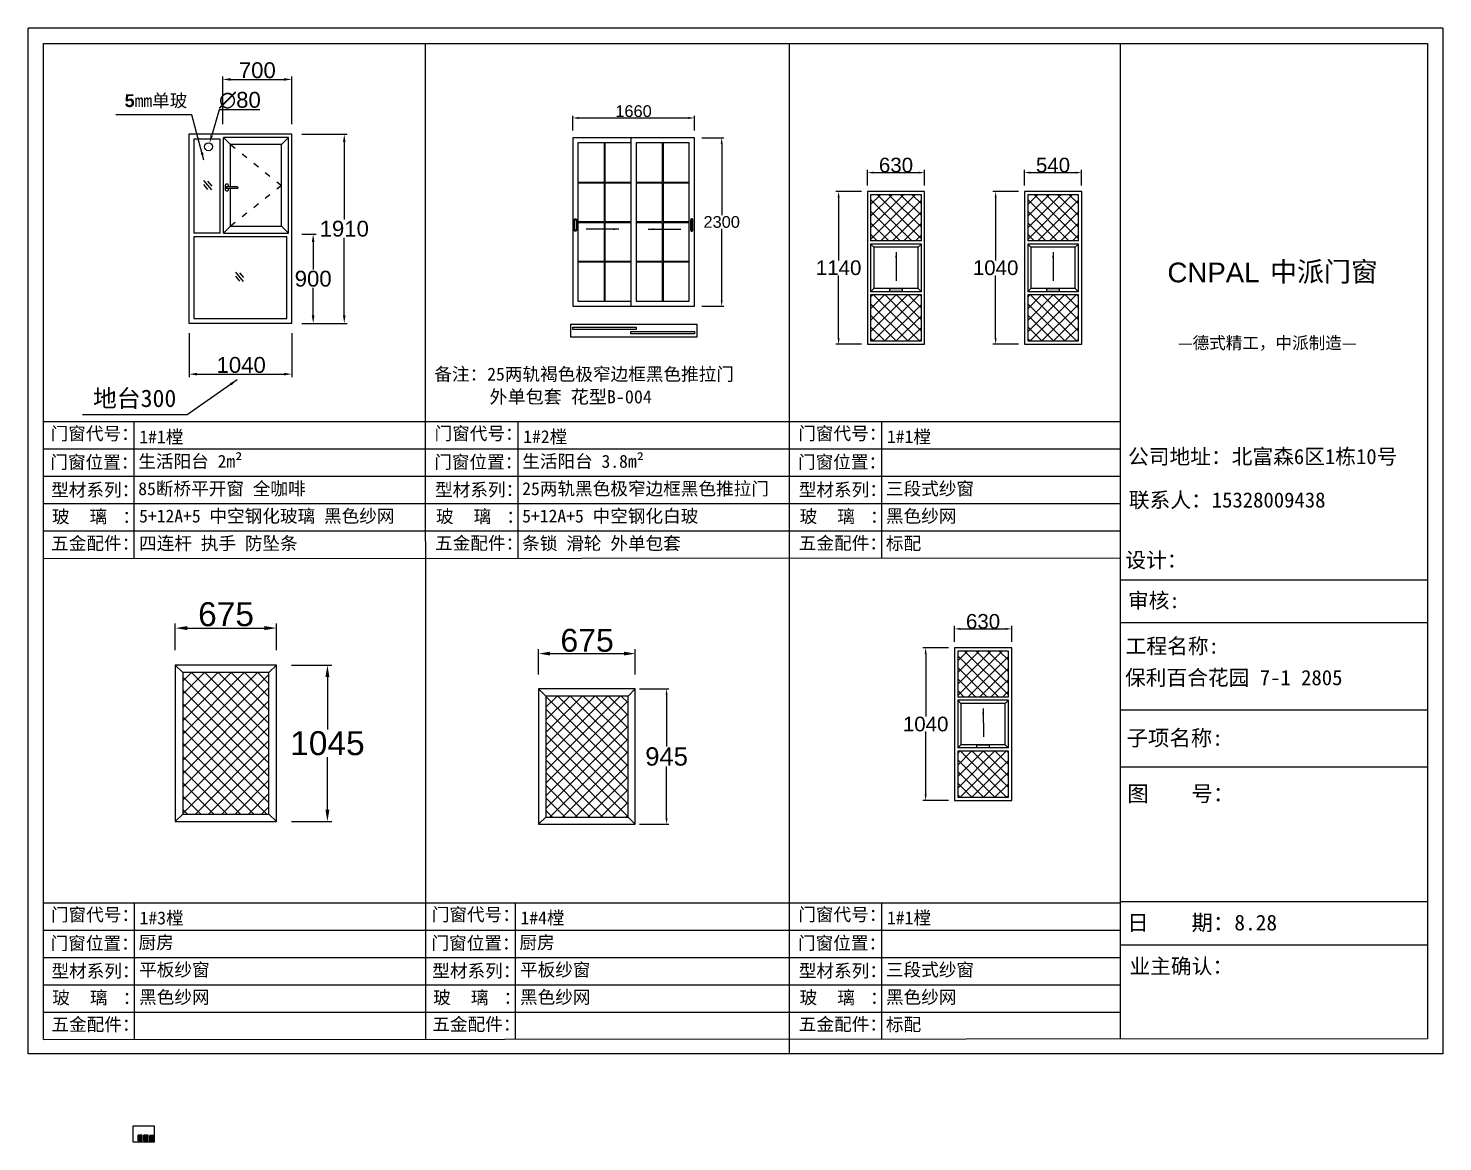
# Model space of a CAD drawing. Header units: inches. Extents: x -138455 to 599497, y -747149 to 13167.
# Drawn here: x 205372 to 224677, y -309755 to -294560 of the extents above; entities that cross this region are included whole.
import ezdxf

# ---------------------------------------------------------------- set-up
doc = ezdxf.new("R2010")
doc.units = ezdxf.units.IN
doc.header["$MEASUREMENT"] = 0
doc.header["$PDMODE"] = 35
doc.header["$PDSIZE"] = -3
doc.linetypes.add('ACAD_ISO03W100', pattern=[30, 12, -18])
doc.layers.add('0 @ 1', color=7, linetype='Continuous')
doc.styles.add('Annotative', font='arialbd.ttf')
doc.styles.add('MtXpl_', font='')
doc.styles.add('MtXpl__1', font='')
doc.styles.get("Standard").update_dxf_attribs({"font": 'arial.ttf'})
doc.styles.get('MtXpl_').set_extended_font_data('SimSun')
doc.styles.get('MtXpl__1').set_extended_font_data('SimSun', bold=True)
doc.dimstyles.get("Standard").update_dxf_attribs({"dimtxt": 80, "dimasz": 70, "dimexe": 40, "dimexo": 80, "dimgap": 0, "dimtad": 1, "dimtih": 1, "dimtoh": 1, "dimdec": 0, "dimzin": 0, "dimdsep": 46, "dimtxsty": 'Standard', "dimcen": 0.09, "dimadec": 0, "dimazin": 0, "dimtfac": 1, "dimtdec": 0, "dimtofl": 0, "dimtmove": 0, "dimatfit": 3, "dimfxl": 0, "dimtolj": 1, "dimtzin": 0, "dimarcsym": 0})

# ---------------------------------------------------------------- blocks, each defined once
blk = doc.blocks.new('*D1389')
at = {"color": 0, "lineweight": -2, "transparency": 16777216}
for p, q in [((212803, -295954), (212803, -295754)), ((212883, -295784), (214383, -295784)), ((214463, -295954), (214463, -295754))]:
    blk.add_line(p, q, dxfattribs=at)
at = {"color": 0, "transparency": 16777216}
for points in [[(212883, -295770), (212883, -295797), (212803, -295784)], [(214383, -295770), (214383, -295797), (214463, -295784)]]:
    blk.add_solid(points, dxfattribs=at)
at = {"layer": 'Defpoints', "color": 0, "transparency": 16777216}
for p in [(214463, -295784), (212803, -296054), (214463, -296054)]:
    blk.add_point(p, dxfattribs=at)
at = {"color": 0, "transparency": 16777216, "insert": (213633, -295692), "char_height": 160, "attachment_point": 5}
blk.add_mtext('\\A1;1660', dxfattribs=at)
blk = doc.blocks.new('*D1390')
at = {"color": 0, "lineweight": -2, "transparency": 16777216}
for p, q in [((214563, -296054), (214866, -296054)), ((214836, -296134), (214836, -297112)), ((214836, -298274), (214836, -297295)), ((214563, -298354), (214866, -298354))]:
    blk.add_line(p, q, dxfattribs=at)
at = {"color": 0, "transparency": 16777216}
for points in [[(214822, -296134), (214849, -296134), (214836, -296054)], [(214822, -298274), (214849, -298274), (214836, -298354)]]:
    blk.add_solid(points, dxfattribs=at)
at = {"layer": 'Defpoints', "color": 0, "transparency": 16777216}
for p in [(214463, -296054), (214463, -298354), (214836, -298354)]:
    blk.add_point(p, dxfattribs=at)
at = {"color": 0, "transparency": 16777216, "insert": (214836, -297204), "char_height": 160, "attachment_point": 5}
blk.add_mtext('\\A1;2300', dxfattribs=at)
blk = doc.blocks.new('*D1391')
at = {"color": 0, "lineweight": -2, "transparency": 16777216}
for p, q in [((208783.5, -303747.5), (209053.5, -303747.5)), ((209023.5, -303827.5), (209023.5, -304178.3)), ((209023.5, -304712.5), (209023.5, -304361.7)), ((208783.5, -304792.5), (209053.5, -304792.5))]:
    blk.add_line(p, q, dxfattribs=at)
at = {"color": 0, "transparency": 16777216}
for points in [[(209010.2, -303827.5), (209036.8, -303827.5), (209023.5, -303747.5)], [(209010.2, -304712.5), (209036.8, -304712.5), (209023.5, -304792.5)]]:
    blk.add_solid(points, dxfattribs=at)
at = {"layer": 'Defpoints', "color": 0, "transparency": 16777216}
for p in [(208683.5, -303747.5), (208683.5, -304792.5), (209023.5, -304792.5)]:
    blk.add_point(p, dxfattribs=at)
at = {"color": 0, "transparency": 16777216, "insert": (209023.5, -304270), "char_height": 160, "attachment_point": 5}
blk.add_mtext('\\A1;1045', dxfattribs=at)
blk = doc.blocks.new('*D1392')
at = {"color": 0, "lineweight": -2, "transparency": 16777216}
for p, q in [((208008.5, -303647.5), (208008.5, -303471)), ((208683.5, -303647.5), (208683.5, -303471)), ((208088.5, -303501), (208603.5, -303501))]:
    blk.add_line(p, q, dxfattribs=at)
at = {"color": 0, "transparency": 16777216}
for points in [[(208088.5, -303487.7), (208088.5, -303514.3), (208008.5, -303501)], [(208603.5, -303487.7), (208603.5, -303514.3), (208683.5, -303501)]]:
    blk.add_solid(points, dxfattribs=at)
at = {"layer": 'Defpoints', "color": 0, "transparency": 16777216}
for p in [(208683.5, -303501), (208008.5, -303747.5), (208683.5, -303747.5)]:
    blk.add_point(p, dxfattribs=at)
at = {"color": 0, "transparency": 16777216, "insert": (208347, -303409.3), "char_height": 160, "attachment_point": 5}
blk.add_mtext('\\A1;675', dxfattribs=at)
blk = doc.blocks.new('*D1468')
at = {"color": 0, "lineweight": -2, "transparency": 16777216}
for p, q in [((246264, -299789.5), (246264, -299613)), ((246344, -299643), (246859, -299643)), ((246939, -299789.5), (246939, -299613))]:
    blk.add_line(p, q, dxfattribs=at)
at = {"color": 0, "transparency": 16777216}
for points in [[(246344, -299629.7), (246344, -299656.3), (246264, -299643)], [(246859, -299629.7), (246859, -299656.3), (246939, -299643)]]:
    blk.add_solid(points, dxfattribs=at)
at = {"layer": 'Defpoints', "color": 0, "transparency": 16777216}
for p in [(246939, -299643), (246264, -299889.5), (246939, -299889.5)]:
    blk.add_point(p, dxfattribs=at)
at = {"color": 0, "transparency": 16777216, "insert": (246602.5, -299551.3), "char_height": 160, "attachment_point": 5}
blk.add_mtext('\\A1;675', dxfattribs=at)
blk = doc.blocks.new('*D1395')
at = {"color": 0, "lineweight": -2, "transparency": 16777216}
for p, q in [((213712, -303575), (214114, -303575)), ((214084, -303655), (214084, -304361)), ((214084, -305342), (214084, -304636)), ((213712, -305422), (214114, -305422))]:
    blk.add_line(p, q, dxfattribs=at)
at = {"color": 0, "transparency": 16777216}
for points in [[(214070, -303655), (214097, -303655), (214084, -303575)], [(214070, -305342), (214097, -305342), (214084, -305422)]]:
    blk.add_solid(points, dxfattribs=at)
at = {"layer": 'Defpoints', "color": 0, "transparency": 16777216}
for p in [(213612, -303575), (213612, -305422), (214084, -305422)]:
    blk.add_point(p, dxfattribs=at)
at = {"color": 0, "transparency": 16777216, "insert": (214084, -304499), "char_height": 160, "attachment_point": 5}
blk.add_mtext('\\A1;{\\H1.5625x;945}', dxfattribs=at)
blk = doc.blocks.new('*D1396')
at = {"color": 0, "lineweight": -2, "transparency": 16777216}
for p, q in [((218887, -296787), (218535, -296787)), ((218575, -296867), (218575, -297727)), ((218575, -298792), (218575, -297932)), ((218887, -298872), (218535, -298872))]:
    blk.add_line(p, q, dxfattribs=at)
at = {"color": 0, "transparency": 16777216}
for points in [[(218562, -296867), (218588, -296867), (218575, -296787)], [(218562, -298792), (218588, -298792), (218575, -298872)]]:
    blk.add_solid(points, dxfattribs=at)
at = {"layer": 'Defpoints', "color": 0, "transparency": 16777216}
for p in [(218967, -296787), (218575, -298872), (218967, -298872)]:
    blk.add_point(p, dxfattribs=at)
at = {"color": 0, "transparency": 16777216, "insert": (218575, -297829), "char_height": 150, "attachment_point": 5}
blk.add_mtext('\\A1;{\\H1.33333x;1040}', dxfattribs=at)
blk = doc.blocks.new('*D1397')
at = {"color": 0, "lineweight": -2, "transparency": 16777216}
for p, q in [((218967, -296707), (218967, -296490)), ((219749, -296707), (219749, -296490)), ((219047, -296530), (219669, -296530))]:
    blk.add_line(p, q, dxfattribs=at)
at = {"color": 0, "transparency": 16777216}
for points in [[(219047, -296516), (219047, -296543), (218967, -296530)], [(219669, -296516), (219669, -296543), (219749, -296530)]]:
    blk.add_solid(points, dxfattribs=at)
at = {"layer": 'Defpoints', "color": 0, "transparency": 16777216}
for p in [(219749, -296530), (218967, -296787), (219749, -296787)]:
    blk.add_point(p, dxfattribs=at)
at = {"color": 0, "transparency": 16777216, "insert": (219358, -296428), "char_height": 150, "attachment_point": 5}
blk.add_mtext('\\A1;{\\H1.33333x;540}', dxfattribs=at)
blk = doc.blocks.new('*D1398')
at = {"color": 0, "lineweight": -2, "transparency": 16777216}
for p, q in [((216744, -296787), (216392, -296787)), ((216432, -296867), (216432, -297727)), ((216432, -298792), (216432, -297932)), ((216744, -298872), (216392, -298872))]:
    blk.add_line(p, q, dxfattribs=at)
at = {"color": 0, "transparency": 16777216}
for points in [[(216418, -296867), (216445, -296867), (216432, -296787)], [(216418, -298792), (216445, -298792), (216432, -298872)]]:
    blk.add_solid(points, dxfattribs=at)
at = {"layer": 'Defpoints', "color": 0, "transparency": 16777216}
for p in [(216824, -296787), (216432, -298872), (216824, -298872)]:
    blk.add_point(p, dxfattribs=at)
at = {"color": 0, "transparency": 16777216, "insert": (216432, -297829), "char_height": 150, "attachment_point": 5}
blk.add_mtext('\\A1;{\\H1.33333x;1140}', dxfattribs=at)
blk = doc.blocks.new('*D1399')
at = {"color": 0, "lineweight": -2, "transparency": 16777216}
for p, q in [((216824, -296707), (216824, -296490)), ((217606, -296707), (217606, -296490)), ((216904, -296530), (217526, -296530))]:
    blk.add_line(p, q, dxfattribs=at)
at = {"color": 0, "transparency": 16777216}
for points in [[(216904, -296516), (216904, -296543), (216824, -296530)], [(217526, -296516), (217526, -296543), (217606, -296530)]]:
    blk.add_solid(points, dxfattribs=at)
at = {"layer": 'Defpoints', "color": 0, "transparency": 16777216}
for p in [(217606, -296530), (216824, -296787), (217606, -296787)]:
    blk.add_point(p, dxfattribs=at)
at = {"color": 0, "transparency": 16777216, "insert": (217215, -296428), "char_height": 150, "attachment_point": 5}
blk.add_mtext('\\A1;{\\H1.33333x;630}', dxfattribs=at)
blk = doc.blocks.new('*D1400')
at = {"color": 0, "lineweight": -2, "transparency": 16777216}
for p, q in [((217932, -303014), (217580, -303014)), ((217620, -303094), (217620, -303954)), ((217620, -305019), (217620, -304159)), ((217932, -305099), (217580, -305099))]:
    blk.add_line(p, q, dxfattribs=at)
at = {"color": 0, "transparency": 16777216}
for points in [[(217606, -303094), (217633, -303094), (217620, -303014)], [(217606, -305019), (217633, -305019), (217620, -305099)]]:
    blk.add_solid(points, dxfattribs=at)
at = {"layer": 'Defpoints', "color": 0, "transparency": 16777216}
for p in [(218012, -303014), (217620, -305099), (218012, -305099)]:
    blk.add_point(p, dxfattribs=at)
at = {"color": 0, "transparency": 16777216, "insert": (217620, -304056), "char_height": 150, "attachment_point": 5}
blk.add_mtext('\\A1;{\\H1.33333x;1040}', dxfattribs=at)
blk = doc.blocks.new('*D1401')
at = {"color": 0, "lineweight": -2, "transparency": 16777216}
for p, q in [((218012, -302934), (218012, -302717)), ((218092, -302757), (218714, -302757)), ((218794, -302934), (218794, -302717))]:
    blk.add_line(p, q, dxfattribs=at)
at = {"color": 0, "transparency": 16777216}
for points in [[(218092, -302743), (218092, -302770), (218012, -302757)], [(218714, -302743), (218714, -302770), (218794, -302757)]]:
    blk.add_solid(points, dxfattribs=at)
at = {"layer": 'Defpoints', "color": 0, "transparency": 16777216}
for p in [(218794, -302757), (218012, -303014), (218794, -303014)]:
    blk.add_point(p, dxfattribs=at)
at = {"color": 0, "transparency": 16777216, "insert": (218403, -302655), "char_height": 150, "attachment_point": 5}
blk.add_mtext('\\A1;{\\H1.33333x;630}', dxfattribs=at)
blk = doc.blocks.new('*D1471')
at = {"color": 0, "lineweight": -2, "transparency": 16777216}
for p, q in [((209102, -296590), (209560, -296590)), ((209530, -296670), (209530, -297453)), ((209530, -298420), (209530, -297636)), ((209102, -298500), (209560, -298500))]:
    blk.add_line(p, q, dxfattribs=at)
at = {"color": 0, "transparency": 16777216}
for points in [[(209517, -296670), (209543, -296670), (209530, -296590)], [(209517, -298420), (209543, -298420), (209530, -298500)]]:
    blk.add_solid(points, dxfattribs=at)
at = {"layer": 'Defpoints', "color": 0, "transparency": 16777216}
for p in [(209002, -296590), (209002, -298500), (209530, -298500)]:
    blk.add_point(p, dxfattribs=at)
at = {"color": 0, "transparency": 16777216, "insert": (209530, -297545), "char_height": 160, "attachment_point": 5}
blk.add_mtext('\\A1;1910', dxfattribs=at)
blk = doc.blocks.new('123as')
at = {"color": 0}
for p, q in [((90189, 51387), (90252, 51462)), ((90194, 51330), (90312, 51470)), ((90251, 51335), (90314, 51410))]:
    blk.add_line(p, q, dxfattribs=at)
blk = doc.blocks.new('*D1387')
at = {"color": 0, "lineweight": -2, "transparency": 16777216}
for p, q in [((209102, -297600), (209246, -297600)), ((209216, -297680), (209216, -297958)), ((209216, -298420), (209216, -298141)), ((209102, -298500), (209246, -298500))]:
    blk.add_line(p, q, dxfattribs=at)
at = {"color": 0, "transparency": 16777216}
for points in [[(209202, -297680), (209229, -297680), (209216, -297600)], [(209202, -298420), (209229, -298420), (209216, -298500)]]:
    blk.add_solid(points, dxfattribs=at)
at = {"layer": 'Defpoints', "color": 0, "transparency": 16777216}
for p in [(209002, -297600), (209002, -298500), (209216, -298500)]:
    blk.add_point(p, dxfattribs=at)
at = {"color": 0, "transparency": 16777216, "insert": (209216, -298050), "char_height": 160, "attachment_point": 5}
blk.add_mtext('\\A1;900', dxfattribs=at)
blk = doc.blocks.new('*D1388')
at = {"color": 0, "lineweight": -2, "transparency": 16777216}
for p, q in [((207962, -298600), (207962, -299043)), ((209002, -298600), (209002, -299043)), ((208042, -299013), (208922, -299013))]:
    blk.add_line(p, q, dxfattribs=at)
at = {"color": 0, "transparency": 16777216}
for points in [[(208042, -299000), (208042, -299026), (207962, -299013)], [(208922, -299000), (208922, -299026), (209002, -299013)]]:
    blk.add_solid(points, dxfattribs=at)
at = {"layer": 'Defpoints', "color": 0, "transparency": 16777216}
for p in [(207962, -298500), (209002, -298500), (209002, -299013)]:
    blk.add_point(p, dxfattribs=at)
at = {"color": 0, "transparency": 16777216, "insert": (208489, -298921), "char_height": 160, "attachment_point": 5}
blk.add_mtext('\\A1;1040', dxfattribs=at)
blk = doc.blocks.new('dzcs')
blk.add_lwpolyline([(142182, -3328), (142182, -3342, 0.414214), (142196, -3355), (142196, -3355, 0.414214), (142209, -3342), (142209, -3294, 0.414214), (142196, -3280), (142196, -3280, 0.414214), (142182, -3294), (142182, -3308)], format="xyb")
blk.add_lwpolyline([(142096, -3328), (142196, -3328, 0.414214), (142206, -3318), (142206, -3318, 0.414214), (142196, -3308), (142096, -3308, 0.414214), (142086, -3318), (142086, -3318, 0.414214)], format="xyb", close=True)
blk = doc.blocks.new('*D1413')
at = {"color": 0, "lineweight": -2, "transparency": 16777216}
for p, q in [((208265, -296344), (208192, -296601)), ((208677, -296344), (208265, -296344)), ((208159, -296717), (208159, -296716)), ((208159, -296717), (208159, -296717))]:
    blk.add_line(p, q, dxfattribs=at)
at = {"color": 0, "transparency": 16777216}
blk.add_solid([(208179, -296598), (208204, -296605), (208170, -296678)], dxfattribs=at)
at = {"layer": 'Defpoints', "color": 0, "transparency": 16777216}
for p in [(208170, -296678), (208148, -296755)]:
    blk.add_point(p, dxfattribs=at)
at = {"color": 0, "transparency": 16777216, "insert": (208476, -296248), "char_height": 160, "attachment_point": 5}
blk.add_mtext('\\A1;∅80', dxfattribs=at)
blk = doc.blocks.new('*D1472')
at = {"color": 0, "lineweight": -2, "transparency": 16777216}
for p, q in [((208302, -296490), (208302, -296007)), ((208382, -296037), (208922, -296037)), ((209002, -296490), (209002, -296007))]:
    blk.add_line(p, q, dxfattribs=at)
at = {"color": 0, "transparency": 16777216}
for points in [[(208382, -296024), (208382, -296050), (208302, -296037)], [(208922, -296024), (208922, -296050), (209002, -296037)]]:
    blk.add_solid(points, dxfattribs=at)
at = {"layer": 'Defpoints', "color": 0, "transparency": 16777216}
for p in [(209002, -296037), (208302, -296590), (209002, -296590)]:
    blk.add_point(p, dxfattribs=at)
at = {"color": 0, "transparency": 16777216, "insert": (208652, -295945), "char_height": 160, "attachment_point": 5}
blk.add_mtext('\\A1;700', dxfattribs=at)
blk = doc.blocks.new('44412132')
h = blk.add_hatch()
h.set_pattern_fill('ANSI37', color=256, scale=500)
h.set_pattern_definition([(45, (-36509, -3858), (-44.194174, 44.194174), []), (135, (-36509, -3858), (-44.194174, -44.194174), [])])
edge = h.paths.add_edge_path()
edge.add_line((208633.5, -304267.5), (208633.5, -303797.5))
edge.add_line((208633.5, -303797.5), (208058.5, -303797.5))
edge.add_line((208058.5, -303797.5), (208058.5, -304742.5))
edge.add_line((208058.5, -304742.5), (208633.5, -304742.5))
edge.add_line((208633.5, -304742.5), (208633.5, -304287.5))
for p, q in [((208058.5, -303797.5), (208008.5, -303747.5)), ((208633.5, -303797.5), (208683.5, -303747.5)), ((208058.5, -304742.5), (208008.5, -304792.5)), ((208633.5, -304742.5), (208683.5, -304792.5))]:
    blk.add_line(p, q)
blk.add_lwpolyline([(208008.5, -304792.5), (208683.5, -304792.5), (208683.5, -303747.5), (208008.5, -303747.5)], close=True)
blk.add_lwpolyline([(208633.5, -304331.6), (208633.5, -303797.5), (208058.5, -303797.5), (208058.5, -304742.5), (208633.5, -304742.5), (208633.5, -304287.5)])
dim = blk.add_linear_dim(base=(208683.5, -303501), p1=(208008.5, -303747.5), p2=(208683.5, -303747.5), dimstyle='Standard', override={"dimtxt": 160, "dimasz": 80, "dimexe": 30, "dimexo": 100, "dimgap": 10})
dim.commit()
dim.dimension.update_dxf_attribs({"geometry": '*D1392', "text_midpoint": (208347, -303501), "dimtype": 128})
dim = blk.add_linear_dim(base=(209023.5, -304792.5), p1=(208683.5, -303747.5), p2=(208683.5, -304792.5), angle=90, dimstyle='Standard', override={"dimtxt": 160, "dimasz": 80, "dimexe": 30, "dimexo": 100, "dimgap": 10})
dim.commit()
dim.dimension.update_dxf_attribs({"geometry": '*D1391', "text_midpoint": (209023.5, -304270)})
blk = doc.blocks.new('123ads')
h = blk.add_hatch()
h.set_pattern_fill('ANSI37', color=256, scale=500)
h.set_pattern_definition([(45, (1746.5, 0), (-44.194174, 44.194174), []), (135, (1746.5, 0), (-44.194174, -44.194174), [])])
edge = h.paths.add_edge_path()
edge.add_line((246889, -300409.5), (246889, -299939.5))
edge.add_line((246889, -299939.5), (246314, -299939.5))
edge.add_line((246314, -299939.5), (246314, -300784.5))
edge.add_line((246314, -300784.5), (246889, -300784.5))
edge.add_line((246889, -300784.5), (246889, -300390.4))
for p, q in [((246939, -299889.5), (246264, -299889.5)), ((246264, -299889.5), (246264, -300834.5)), ((246314, -299939.5), (246264, -299889.5)), ((246889, -299939.5), (246939, -299889.5)), ((246939, -300834.5), (246939, -299889.5)), ((246314, -300784.5), (246264, -300834.5)), ((246889, -300784.5), (246939, -300834.5)), ((246264, -300834.5), (246939, -300834.5))]:
    blk.add_line(p, q)
blk.add_lwpolyline([(246889, -300409.5), (246889, -299939.5), (246314, -299939.5), (246314, -300784.5), (246889, -300784.5), (246889, -300390.4)])
dim = blk.add_linear_dim(base=(246939, -299643), p1=(246264, -299889.5), p2=(246939, -299889.5), dimstyle='Standard', override={"dimtxt": 160, "dimasz": 80, "dimexe": 30, "dimexo": 100, "dimgap": 10})
dim.commit()
dim.dimension.update_dxf_attribs({"geometry": '*D1468', "text_midpoint": (246602.5, -299643), "dimtype": 160})
blk = doc.blocks.new('asdasdzxzzzzxcxxc222')
for p, q in [((209001.5, -296589.5), (207961.5, -296589.5)), ((207961.5, -296589.5), (207961.5, -296779.5)), ((208276.5, -296639.5), (208011.5, -296639.5)), ((208011.5, -296639.5), (208011.5, -296829.5)), ((208276.5, -297589.5), (208276.5, -296639.5)), ((208311.5, -297589.5), (208311.5, -296624.5)), ((208966.5, -296624.5), (208311.5, -296624.5)), ((208381.5, -296694.5), (208311.5, -296624.5)), ((208896.5, -296694.5), (208966.5, -296624.5)), ((208966.5, -297589.5), (208966.5, -296624.5)), ((209001.5, -298499.5), (209001.5, -296589.5)), ((207961.5, -296779.5), (207961.5, -298499.5)), ((208011.5, -296829.5), (208011.5, -297589.5)), ((208381.5, -297119.4), (208381.5, -296694.5)), ((208896.5, -296694.5), (208381.5, -296694.5)), ((208896.5, -297519.5), (208896.5, -296694.5)), ((208381.5, -297519.5), (208381.5, -297139.4)), ((208381.5, -297519.5), (208311.5, -297589.5)), ((208381.5, -297519.5), (208896.5, -297519.5)), ((208896.5, -297519.5), (208966.5, -297589.5)), ((208276.5, -297589.5), (208011.5, -297589.5)), ((208011.5, -297624.5), (208951.5, -297624.5)), ((208011.5, -297624.5), (208011.5, -298449.5)), ((208311.5, -297589.5), (208966.5, -297589.5)), ((208951.5, -298449.5), (208951.5, -297624.5)), ((207961.5, -298499.5), (209001.5, -298499.5)), ((208011.5, -298449.5), (208951.5, -298449.5))]:
    blk.add_line(p, q)
at = {"linetype": 'ACAD_ISO03W100', "ltscale": 5}
blk.add_lwpolyline([(208381.5, -296694.5), (208896.5, -297107), (208381.5, -297519.5)], dxfattribs=at)
blk.add_circle((208158.8, -296716.6), 40)
at = {"xscale": -0.6684526412304121, "yscale": 0.6684526412304121, "zscale": 0.6684526412304121}
for p in [(268481.6, -331464.1), (268804.1, -332388.3)]:
    blk.add_blockref('123as', p, dxfattribs=at)
at = {"xscale": -1}
blk.add_blockref('dzcs', (350541, -293811.6), dxfattribs=at)
at = {"style": 'MtXpl__1'}
blk.add_text('地台300', height=176.38, dxfattribs=at).set_placement((206992.5, -299345))
at = {"layer": '0 @ 1', "insert": (207312.1, -296185.9), "char_height": 130, "attachment_point": 1, "style": 'Annotative'}
blk.add_mtext_dynamic_manual_height_columns('5{\\fSimSun|b1|i0|c134|p2;mm单玻}', width=694.872, gutter_width=903.5, heights=[0], dxfattribs=at)
dim = blk.add_linear_dim(base=(209001.5, -296036.9), p1=(208301.5, -296589.5), p2=(209001.5, -296589.5), dimstyle='Standard', override={"dimtxt": 160, "dimasz": 80, "dimexe": 30, "dimexo": 100, "dimgap": 10})
dim.commit()
dim.dimension.update_dxf_attribs({"geometry": '*D1472', "text_midpoint": (208651.5, -295945.2)})
dim = blk.add_diameter_dim_2p(p1=(208147.9, -296755.1), p2=(208169.8, -296678.1), dimstyle='Standard', override={"dimtxt": 160, "dimasz": 80, "dimexe": 30, "dimexo": 100, "dimgap": 10})
dim.commit()
dim.dimension.update_dxf_attribs({"geometry": '*D1413', "text_midpoint": (208476.1, -296344.3), "dimtype": 131})
for base, p1, picture, middle in [((209529.8, -298499.5), (209001.5, -296589.5), '*D1471', (209529.8, -297544.5)), ((209215.7, -298499.5), (209001.5, -297599.9), '*D1387', (209215.7, -298049.7))]:
    dim = blk.add_linear_dim(base=base, p1=p1, p2=(209001.5, -298499.5), angle=90, dimstyle='Standard', override={"dimtxt": 160, "dimasz": 80, "dimexe": 30, "dimexo": 100, "dimgap": 10})
    dim.commit()
    dim.dimension.update_dxf_attribs({"geometry": picture, "text_midpoint": middle})
dim = blk.add_linear_dim(base=(209001.5, -299012.9), p1=(207961.5, -298499.5), p2=(209001.5, -298499.5), dimstyle='Standard', override={"dimtxt": 160, "dimasz": 80, "dimexe": 30, "dimexo": 100, "dimgap": 10})
dim.commit()
dim.dimension.update_dxf_attribs({"geometry": '*D1388', "text_midpoint": (208488.7, -299012.9), "dimtype": 128})
for points in [[(208111.8, -296853), (207992.2, -296395.4), (207224.5, -296395.4)], [(208448, -299069.8), (207944, -299422.3), (206885, -299422.3)]]:
    blk.add_leader(points, dimstyle='Standard', override={"dimtxt": 160, "dimasz": 80, "dimexe": 30, "dimexo": 100, "dimgap": 10, "dimtad": 0})

msp = doc.modelspace()

# ---------------------------------------------------------------- hatches: boundary and pattern name
h = msp.add_hatch()
h.set_pattern_fill('ANSI37', color=256, scale=893.420347)
h.set_pattern_definition([(45, (15140.08, -103065.67), (-78.96795, 78.96795), []), (135, (15140.08, -103065.67), (-78.96795, -78.96795), [])])
h.paths.add_polyline_path([(217561, -296831.8), (216868.6, -296831.8), (216868.6, -297459.7), (217561, -297459.7)])
h.paths.add_polyline_path([(217561, -298827.1), (217561, -298199.2), (216868.6, -298199.2), (216868.6, -298827.1)])
h = msp.add_hatch()
h.set_pattern_fill('ANSI37', color=256, scale=893.420347)
h.set_pattern_definition([(45, (17283.58, -103065.67), (-78.96795, 78.96795), []), (135, (17283.58, -103065.67), (-78.96795, -78.96795), [])])
h.paths.add_polyline_path([(219704.5, -296831.8), (219012.1, -296831.8), (219012.1, -297459.7), (219704.5, -297459.7)])
h.paths.add_polyline_path([(219704.5, -298827.1), (219704.5, -298199.2), (219012.1, -298199.2), (219012.1, -298827.1)])
h = msp.add_hatch()
h.set_pattern_fill('ANSI37', color=256, scale=893.420347)
h.set_pattern_definition([(45, (16328.28, -109292.66), (-78.96795, 78.96795), []), (135, (16328.28, -109292.66), (-78.96795, -78.96795), [])])
h.paths.add_polyline_path([(218749.2, -303058.8), (218056.8, -303058.8), (218056.8, -303686.7), (218749.2, -303686.7)])
h.paths.add_polyline_path([(218749.2, -305054.1), (218749.2, -304426.2), (218056.8, -304426.2), (218056.8, -305054.1)])

# ---------------------------------------------------------------- linework, layer by layer
for p, q in [((224676.7, -294560.2), (205372.3, -294560.2)), ((205372.3, -308555.1), (205372.3, -294560.2)), ((224676.7, -294560.2), (224676.7, -308555.1)), ((205579.7, -294766.9), (224469.9, -294766.9)), ((205579.7, -308359.4), (205579.7, -294766.9)), ((210798.7, -308355.4), (210792.7, -294766.9)), ((215759, -294766.9), (215759, -308555.1)), ((220273.7, -294766.9), (220273.7, -308348.5)), ((224469.9, -294766.9), (224469.9, -308347.8)), ((213598.1, -296123.7), (212873.1, -296123.7)), ((212873.1, -296123.7), (212873.1, -298283.7)), ((213230.6, -296123.7), (213230.6, -296658.7)), ((213240.6, -296123.7), (213240.6, -296658.7)), ((213598.1, -296053.7), (213598.1, -298353.7)), ((213668.1, -296123.7), (213668.1, -298283.7)), ((214025.6, -296123.7), (214025.6, -296658.7)), ((214035.6, -296123.7), (214035.6, -296658.7)), ((212873.1, -296658.7), (213230.6, -296658.7)), ((212873.1, -296668.7), (213230.6, -296668.7)), ((213230.6, -296668.7), (213230.6, -297198.7)), ((213240.6, -296658.7), (213598.1, -296658.7)), ((213240.6, -296668.7), (213240.6, -297198.7)), ((213240.6, -296668.7), (213598.1, -296668.7)), ((213668.1, -296658.7), (214025.6, -296658.7)), ((213668.1, -296668.7), (214025.6, -296668.7)), ((214025.6, -296668.7), (214025.6, -297198.7)), ((214035.6, -296658.7), (214393.1, -296658.7)), ((214035.6, -296668.7), (214035.6, -297198.7)), ((214035.6, -296668.7), (214393.1, -296668.7)), ((216823.9, -296787.1), (216823.9, -298871.8)), ((217605.6, -296787.1), (216823.9, -296787.1)), ((216868.6, -296831.8), (216868.6, -297459.7)), ((217561, -296831.8), (216868.6, -296831.8)), ((217561, -297459.7), (217561, -296831.8)), ((217605.6, -298871.8), (217605.6, -296787.1)), ((218967.4, -296787.1), (218967.4, -298871.8)), ((219749.1, -296787.1), (218967.4, -296787.1)), ((219012.1, -296831.8), (219012.1, -297459.7)), ((219704.5, -296831.8), (219012.1, -296831.8)), ((219704.5, -297459.7), (219704.5, -296831.8)), ((219749.1, -298871.8), (219749.1, -296787.1)), ((212873.1, -297198.7), (213230.6, -297198.7)), ((212873.1, -297208.7), (213230.6, -297208.7)), ((213230.6, -297208.7), (213230.6, -297738.7)), ((213240.6, -297198.7), (213598.1, -297198.7)), ((213240.6, -297208.7), (213240.6, -297738.7)), ((213240.6, -297208.7), (213598.1, -297208.7)), ((213668.1, -297198.7), (214025.6, -297198.7)), ((213668.1, -297208.7), (214025.6, -297208.7)), ((214025.6, -297208.7), (214025.6, -297738.7)), ((214035.6, -297198.7), (214393.1, -297198.7)), ((214035.6, -297208.7), (214035.6, -297738.7)), ((214035.6, -297208.7), (214393.1, -297208.7)), ((217561, -297459.7), (216868.6, -297459.7)), ((219704.5, -297459.7), (219012.1, -297459.7)), ((216868.6, -297504.3), (216868.6, -298154.6)), ((217561, -297504.3), (216868.6, -297504.3)), ((216913.2, -297549), (216868.6, -297504.3)), ((216913.2, -297549), (216913.2, -298109.9)), ((217516.3, -297549), (216913.2, -297549)), ((217516.3, -297549), (217561, -297504.3)), ((217516.3, -298109.9), (217516.3, -297549)), ((217561, -298154.6), (217561, -297504.3)), ((219012.1, -297504.3), (219012.1, -298154.6)), ((219704.5, -297504.3), (219012.1, -297504.3)), ((219056.7, -297549), (219012.1, -297504.3)), ((219056.7, -297549), (219056.7, -298109.9)), ((219659.8, -297549), (219056.7, -297549)), ((219659.8, -297549), (219704.5, -297504.3)), ((219659.8, -298109.9), (219659.8, -297549)), ((219704.5, -298154.6), (219704.5, -297504.3)), ((212873.1, -297738.7), (213230.6, -297738.7)), ((212873.1, -297748.7), (213230.6, -297748.7)), ((213230.6, -297748.7), (213230.6, -298283.7)), ((213240.6, -297738.7), (213598.1, -297738.7)), ((213240.6, -297748.7), (213598.1, -297748.7)), ((213240.6, -297748.7), (213240.6, -298283.7)), ((213668.1, -297738.7), (214025.6, -297738.7)), ((213668.1, -297748.7), (214025.6, -297748.7)), ((214025.6, -297748.7), (214025.6, -298283.7)), ((214035.6, -297738.7), (214393.1, -297738.7)), ((214035.6, -297748.7), (214035.6, -298283.7)), ((214035.6, -297748.7), (214393.1, -297748.7)), ((216913.2, -298109.9), (216868.6, -298154.6)), ((217561, -298154.6), (216868.6, -298154.6)), ((216868.6, -298199.2), (216868.6, -298827.1)), ((217561, -298199.2), (216868.6, -298199.2)), ((217516.3, -298109.9), (216913.2, -298109.9)), ((217516.3, -298109.9), (217561, -298154.6)), ((217561, -298827.1), (217561, -298199.2)), ((219056.7, -298109.9), (219012.1, -298154.6)), ((219704.5, -298154.6), (219012.1, -298154.6)), ((219012.1, -298199.2), (219012.1, -298827.1)), ((219704.5, -298199.2), (219012.1, -298199.2)), ((219659.8, -298109.9), (219056.7, -298109.9)), ((219659.8, -298109.9), (219704.5, -298154.6)), ((219704.5, -298827.1), (219704.5, -298199.2)), ((212873.1, -298283.7), (213598.1, -298283.7)), ((216868.6, -298827.1), (217561, -298827.1)), ((219012.1, -298827.1), (219704.5, -298827.1)), ((216823.9, -298871.8), (217605.6, -298871.8)), ((218967.4, -298871.8), (219749.1, -298871.8)), ((205579.3, -299927.9), (220273.7, -299927.9)), ((206813.1, -299927.9), (206813.1, -301793.5)), ((212053.3, -299925.7), (212053.3, -301791.3)), ((217017.5, -299925.7), (217017.5, -301791.3)), ((205579.3, -300301), (220273.7, -300301)), ((205579.3, -300674.1), (220273.7, -300674.1)), ((205579.3, -301047.3), (220273.7, -301047.3)), ((205579.3, -301420.4), (220273.7, -301420.4)), ((205579.7, -301794), (220273.7, -301788.6)), ((220273.7, -302088.6), (224469.9, -302088.6)), ((220273.7, -302669.7), (224469.9, -302669.7)), ((218012.1, -303014.1), (218012.1, -305098.8)), ((218793.8, -303014.1), (218012.1, -303014.1)), ((218056.8, -303058.8), (218056.8, -303686.7)), ((218749.2, -303058.8), (218056.8, -303058.8)), ((218749.2, -303686.7), (218749.2, -303058.8)), ((218793.8, -305098.8), (218793.8, -303014.1)), ((218749.2, -303686.7), (218056.8, -303686.7)), ((218056.8, -303731.3), (218056.8, -304381.5)), ((218749.2, -303731.3), (218056.8, -303731.3)), ((218101.4, -303776), (218056.8, -303731.3)), ((218101.4, -303776), (218101.4, -304336.9)), ((218704.5, -303776), (218101.4, -303776)), ((218704.5, -303776), (218749.2, -303731.3)), ((218704.5, -304336.9), (218704.5, -303776)), ((218749.2, -304381.5), (218749.2, -303731.3)), ((220273.7, -303860), (224469.9, -303860)), ((218101.4, -304336.9), (218056.8, -304381.5)), ((218749.2, -304381.5), (218056.8, -304381.5)), ((218056.8, -304426.2), (218056.8, -305054.1)), ((218749.2, -304426.2), (218056.8, -304426.2)), ((218704.5, -304336.9), (218101.4, -304336.9)), ((218704.5, -304336.9), (218749.2, -304381.5)), ((218749.2, -305054.1), (218749.2, -304426.2)), ((220273.7, -304638.9), (224469.9, -304638.9)), ((218012.1, -305098.8), (218793.8, -305098.8)), ((218056.8, -305054.1), (218749.2, -305054.1)), ((205583.4, -306493.3), (220277.8, -306493.3)), ((206817.2, -306493.3), (206817.2, -308358.9)), ((212015.5, -306491.5), (212015.5, -308357.1)), ((217017.5, -306491), (217017.5, -308356.7)), ((220273.7, -306476.7), (224469.9, -306476.7)), ((205583.4, -306866.4), (220277.8, -306866.4)), ((220273.7, -307066.6), (224469.9, -307066.6)), ((205583.4, -307239.5), (220277.8, -307239.5)), ((205583.4, -307612.6), (220277.8, -307612.6)), ((205583.4, -307985.8), (220277.8, -307985.8)), ((205579.7, -308359.4), (224469.9, -308347.8)), ((224676.7, -308555.1), (205372.3, -308555.1)), ((206870.9, -309742.9), (206870.9, -309667.9)), ((206928.2, -309667.9), (206870.9, -309667.9)), ((206928.2, -309667.9), (206870.9, -309667.9)), ((206928.2, -309680.4), (206870.9, -309680.4)), ((206928.2, -309692.9), (206870.9, -309692.9)), ((206928.2, -309705.4), (206870.9, -309705.4)), ((206928.2, -309717.9), (206870.9, -309717.9)), ((206928.2, -309730.4), (206870.9, -309730.4)), ((206870.9, -309742.9), (206928.2, -309742.9)), ((206928.2, -309742.9), (206928.2, -309667.9)), ((207006.2, -309667.9), (206948.9, -309667.9)), ((206948.9, -309742.9), (206948.9, -309667.9)), ((207006.2, -309667.9), (206948.9, -309667.9)), ((207006.2, -309680.4), (206948.9, -309680.4)), ((207006.2, -309692.9), (206948.9, -309692.9)), ((207006.2, -309705.4), (206948.9, -309705.4)), ((207006.2, -309717.9), (206948.9, -309717.9)), ((207006.2, -309730.4), (206948.9, -309730.4)), ((206948.9, -309742.9), (207006.2, -309742.9)), ((207006.2, -309742.9), (207006.2, -309667.9)), ((207029.2, -309748.1), (207029.2, -309668.3)), ((207090.2, -309668.3), (207029.2, -309668.3)), ((207090.2, -309668.3), (207029.2, -309668.3)), ((207090.2, -309681.6), (207029.2, -309681.6)), ((207090.2, -309694.9), (207029.2, -309694.9)), ((207090.2, -309708.2), (207029.2, -309708.2)), ((207090.2, -309721.5), (207029.2, -309721.5)), ((207090.2, -309734.8), (207029.2, -309734.8)), ((207029.2, -309748.1), (207090.2, -309748.1)), ((207090.2, -309748.1), (207090.2, -309668.3))]:
    msp.add_line(p, q)
for points in [[(212803.1, -298353.7), (214463.1, -298353.7), (214463.1, -296053.7), (212803.1, -296053.7)], [(212826.9, -297176.2), (212849.7, -297176.2), (212849.7, -297313.6), (212826.9, -297313.6)], [(212826.9, -297176.2), (212849.7, -297176.2), (212849.7, -297313.6), (212826.9, -297313.6)], [(214439.2, -297176.2), (214416.5, -297176.2), (214416.5, -297313.6), (214439.2, -297313.6)], [(214439.2, -297176.2), (214416.5, -297176.2), (214416.5, -297313.6), (214439.2, -297313.6)], [(212775.1, -298597.7), (214494.6, -298597.7), (214494.6, -298773.2), (212775.1, -298773.2)], [(212803.1, -298638.7), (213668.1, -298638.7), (213668.1, -298668.7), (212803.1, -298668.7)], [(213598.1, -298699.2), (214463.1, -298699.2), (214463.1, -298729.2), (213598.1, -298729.2)], [(206799.8, -309545), (206799.8, -309755), (207096.8, -309755), (207096.8, -309545)]]:
    msp.add_lwpolyline(points, close=True)
for points in [[(214393.1, -298283.7), (214393.1, -296123.7), (213668.1, -296123.7)], [(213668.1, -298283.7), (214393.1, -298283.7), (214393.1, -297337.4)]]:
    msp.add_lwpolyline(points)
for points in [[(212837.7, -297161.6), (212839.4, -297161.6, -0.4142136), (212854.4, -297176.6), (212854.4, -297312.8, -0.4142136), (212839.4, -297327.8), (212837.7, -297327.8, -0.4142136), (212822.8, -297312.8), (212822.8, -297176.6, -0.4142136)], [(212837.7, -297161.6), (212839.4, -297161.6, -0.4142136), (212854.4, -297176.6), (212854.4, -297312.8, -0.4142136), (212839.4, -297327.8), (212837.7, -297327.8, -0.4142136), (212822.8, -297312.8), (212822.8, -297176.6, -0.4142136)], [(214428.4, -297161.6), (214426.7, -297161.6, 0.4142136), (214411.8, -297176.6), (214411.8, -297312.8, 0.4142136), (214426.7, -297327.8), (214428.4, -297327.8, 0.4142136), (214443.4, -297312.8), (214443.4, -297176.6, 0.4142136)], [(214428.4, -297161.6), (214426.7, -297161.6, 0.4142136), (214411.8, -297176.6), (214411.8, -297312.8, 0.4142136), (214426.7, -297327.8), (214428.4, -297327.8, 0.4142136), (214443.4, -297312.8), (214443.4, -297176.6, 0.4142136)], [(217140.3, -298147.1), (217289.2, -298147.1, 0.4142136), (217304.1, -298132.2), (217304.1, -298132.2, 0.4142136), (217289.2, -298117.3), (217140.3, -298117.3, 0.4142136), (217125.4, -298132.2), (217125.4, -298132.2, 0.4142136)], [(219283.8, -298147.1), (219432.7, -298147.1, 0.4142136), (219447.6, -298132.2), (219447.6, -298132.2, 0.4142136), (219432.7, -298117.3), (219283.8, -298117.3, 0.4142136), (219268.9, -298132.2), (219268.9, -298132.2, 0.4142136)], [(218328.5, -304374.1), (218477.4, -304374.1, 0.4142136), (218492.3, -304359.2), (218492.3, -304359.2, 0.4142136), (218477.4, -304344.3), (218328.5, -304344.3, 0.4142136), (218313.6, -304359.2), (218313.6, -304359.2, 0.4142136)]]:
    msp.add_lwpolyline(points, format="xyb", close=True)

# ---------------------------------------------------------------- block references
for name, p, xscale, yscale, zscale in [('asdasdzxzzzzxcxxc222', (-73477.6, 104811.2), 1.351416792553526, 1.351416792553526, 1.351416792553526), ('44412132', (-218023.7, 317951), 2.045121998312516, 2.045121998312516, 2.045121998312516), ('123ads', (-268927.9, 282488.7), 1.95426700334739, 1.95426700334739, 1.95426700334739)]:
    msp.add_blockref(name, p, dxfattribs=dict(xscale=xscale, yscale=yscale, zscale=zscale))

# ---------------------------------------------------------------- texts
msp.add_text('CNPAL', height=269.64).set_placement((220920.3, -298027.2))
for s, height, style, p in [('中派门窗', 269.64, 'MtXpl_', (222320.4, -298016.1)), ('—德式精工，中派制造—', 165.935, 'MtXpl_', (221061.4, -298936.2)), ('备注：25两轨褐色极窄边框黑色推拉门', 176.385, 'MtXpl__1', (210913.9, -299367.8)), ('1#1樘', 176.38, 'MtXpl__1', (206887.7, -300224.1)), ('1#2樘', 176.38, 'MtXpl__1', (212127.9, -300221.9)), ('1#1樘', 176.38, 'MtXpl__1', (217092.2, -300221.9)), ('生活阳台 2m²', 176.38, 'MtXpl__1', (206873.3, -300557.8)), ('生活阳台 3.8m²', 176.38, 'MtXpl__1', (212113.5, -300557.8)), ('公司地址：北富森6区1栋10号', 207.419, 'MtXpl_', (220381.6, -300508)), ('85断桥平开窗 全咖啡', 176.385, 'MtXpl__1', (206873.3, -300931)), ('25两轨黑色极窄边框黑色推拉门 ', 176.385, 'MtXpl__1', (212113.5, -300931)), ('三段式纱窗 ', 176.38, 'MtXpl__1', (217077.7, -300931)), ('联系人：15328009438', 207.419, 'MtXpl_', (220392.9, -301100.9)), ('5+12A+5 中空钢化玻璃 黑色纱网', 176.385, 'MtXpl__1', (206884.9, -301304.1)), ('5+12A+5 中空钢化白玻  ', 176.385, 'MtXpl__1', (212113.5, -301304.1)), ('黑色纱网 ', 176.38, 'MtXpl__1', (217077.7, -301304.1)), ('四连杆 执手 防坠条', 176.38, 'MtXpl__1', (206884.9, -301677.2)), ('条锁 滑轮 外单包套   ', 176.385, 'MtXpl__1', (212113.5, -301677.2)), ('标配 ', 176.38, 'MtXpl__1', (217077.7, -301677.2)), ('设计：', 207.42, 'MtXpl_', (220344.3, -301920.8)), ('审核:', 207.42, 'MtXpl_', (220380, -302473.2)), ('工程名称:', 207.42, 'MtXpl_', (220349.5, -303094.4)), ('保利百合花园 7-1 2805', 207.419, 'MtXpl_', (220340.9, -303525)), ('子项名称:', 214.34, 'MtXpl_', (220361.5, -304351.6)), ('图    号：', 214.34, 'MtXpl_', (220371.7, -305111.6)), ('1#3樘', 176.38, 'MtXpl__1', (206891.8, -306789.5)), ('1#4樘', 176.38, 'MtXpl__1', (212090.2, -306787.7)), ('1#1樘', 176.38, 'MtXpl__1', (217092.2, -306787.3)), ('日    期：8.28', 214.336, 'MtXpl_', (220372.4, -306871.9)), ('厨房', 176.38, 'MtXpl__1', (206877.4, -307123.2)), ('厨房', 176.38, 'MtXpl__1', (212075.8, -307123.2)), ('平板纱窗 ', 176.38, 'MtXpl__1', (206884.9, -307496.3)), ('平板纱窗 ', 176.38, 'MtXpl__1', (212083.3, -307496.3)), ('三段式纱窗 ', 176.38, 'MtXpl__1', (217077.7, -307496.3)), ('业主确认：', 207.42, 'MtXpl_', (220401.2, -307463.2)), ('黑色纱网 ', 176.38, 'MtXpl__1', (206884.9, -307869.4)), ('黑色纱网', 176.38, 'MtXpl__1', (212083.3, -307869.4)), ('黑色纱网 ', 176.38, 'MtXpl__1', (217077.7, -307869.4)), ('标配 ', 176.38, 'MtXpl__1', (217077.7, -308242.6))]:
    msp.add_text(s, height=height, dxfattribs=dict(style=style)).set_placement(p)
at = {"attachment_point": 1, "style": 'Annotative'}
for s, insert, char_height in [('{\\fSimSun|b1|i0|c134|p2;高2475*2000*220\\H0.67623x; 1.6厚}', (206871.8, -309721.1), 4.167), ('{\\fSimSun|b1|i0|c134|p2;两轨不带纱：1380/m²\\P\\H0.67623x;     带纱门：另加200/m²}', (206872.3, -309731), 4.167), ('{\\fSimSun|b1|i0|c134|p2;钛、镁、铝合金}', (206878.2, -309696.6), 4.167), ('{\\fSimSun|b1|i0|c134|p2;中豪推拉门系列}', (206879.1, -309671.3), 4.167), ('{\\fSimSun|b1|i0|c134|p2;中豪系列}', (206888, -309683.8), 4.167), ('{\\fSimSun|b1|i0|c134|p2;白木纹}', (206889.9, -309709.1), 4.167), ('{\\fSimSun|b1|i0|c134|p2;高2475*2000*220\\H0.67623x; 1.6厚}', (206949.9, -309721.1), 4.167), ('{\\fSimSun|b1|i0|c134|p2;两轨不带纱：1360/m²\\P\\H0.67623x;     带纱门：另加200/m²}', (206950.4, -309731), 4.167), ('{\\fSimSun|b1|i0|c134|p2;钛、镁、铝合金}', (206956.2, -309696.6), 4.167), ('{\\fSimSun|b1|i0|c134|p2;中韵推拉门系列}', (206957.2, -309671.3), 4.167), ('{\\fSimSun|b1|i0|c134|p2;中韵系列}', (206966, -309683.8), 4.167), ('{\\fSimSun|b1|i0|c134|p2;沙香槟}', (206967.9, -309709.1), 4.167), ('{\\fSimSun|b1|i0|c134|p2;三轨带纱：1380/m²}', (207033.3, -309725.5), 4.436), ('{\\fSimSun|b1|i0|c134|p2;两轨无纱：1180/m²}', (207034, -309737.9), 4.436), ('{\\fSimSun|b1|i0|c134|p2;高2475*2000*220}', (207036.3, -309712), 4.436), ('{\\fSimSun|b1|i0|c134|p2;钛、镁、铝合金}', (207038.4, -309685.9), 4.436), ('{\\fSimSun|b1|i0|c134|p2;中豪推拉门系列}', (207038.4, -309672), 4.436), ('{\\fSimSun|b1|i0|c134|p2;白木纹}', (207050.7, -309699.1), 4.436)]:
    msp.add_mtext_dynamic_manual_height_columns(s, width=1559.849, gutter_width=903.5, heights=[0], dxfattribs=dict(at, insert=insert, char_height=char_height))
at = {"layer": '0 @ 1', "style": 'Annotative'}
for s, p in [('门窗代号：', (205676.6, -300179.3)), ('门窗代号：', (210916.8, -300177.1)), ('门窗代号：', (215881.1, -300177.1)), ('门窗位置：', (205672.8, -300569.7)), ('门窗位置：', (210913, -300567.5)), ('门窗位置：', (215877.3, -300567.5)), ('型材系列：', (205683.9, -300947.2)), ('型材系列：', (210924.1, -300945)), ('型材系列：', (215888.4, -300945)), ('玻    璃   ：', (205695.4, -301311.6)), ('玻    璃   ：', (210935.6, -301309.4)), ('玻    璃   ：', (215899.8, -301309.4)), ('五金配件：', (205684.3, -301676.4)), ('五金配件：', (210924.5, -301674.2)), ('五金配件：', (215888.7, -301674.2)), ('门窗代号：', (205680.7, -306744.7)), ('门窗代号：', (210879.1, -306742.9)), ('门窗代号：', (215881.1, -306742.5)), ('门窗位置：', (205676.9, -307135.1)), ('门窗位置：', (210875.3, -307133.3)), ('门窗位置：', (215877.3, -307132.8)), ('型材系列：', (205688, -307512.6)), ('型材系列：', (210886.4, -307510.8)), ('型材系列：', (215888.4, -307510.3)), ('玻    璃   ：', (205699.5, -307877)), ('玻    璃   ：', (210897.8, -307875.2)), ('玻    璃   ：', (215899.8, -307874.8)), ('五金配件：', (205688.4, -308241.8)), ('五金配件：', (210886.8, -308240)), ('五金配件：', (215888.7, -308239.6))]:
    msp.add_text(s, height=176.38, dxfattribs=at).set_placement(p)
at = {"layer": '0 @ 1', "insert": (211667, -299498.6), "char_height": 180.693, "attachment_point": 1, "style": 'Annotative'}
msp.add_mtext_dynamic_manual_height_columns('{\\fSimSun|b1|i0|c134|p2;外单包套 花型B-004}', width=3766.471, gutter_width=903.5, heights=[0], dxfattribs=at)

# ---------------------------------------------------------------- dimensions: what is measured, and where the dimension line sits
dim = msp.add_linear_dim(base=(214463.1, -295783.7), p1=(212803.1, -296053.7), p2=(214463.1, -296053.7), dimstyle='Standard', override={"dimtxt": 160, "dimasz": 80, "dimexe": 30, "dimexo": 100, "dimgap": 10})
dim.commit()
dim.dimension.update_dxf_attribs({"geometry": '*D1389', "text_midpoint": (213633.1, -295692)})
dim = msp.add_linear_dim(base=(214835.6, -298353.7), p1=(214463.1, -296053.7), p2=(214463.1, -298353.7), angle=90, dimstyle='Standard', override={"dimtxt": 160, "dimasz": 80, "dimexe": 30, "dimexo": 100, "dimgap": 10})
dim.commit()
dim.dimension.update_dxf_attribs({"geometry": '*D1390', "text_midpoint": (214835.6, -297203.7)})
for base, p1, p2, text, picture, middle in [((217605.6, -296529.7), (216823.9, -296787.1), (217605.6, -296787.1), '{\\H1.33333x;630}', '*D1399', (217214.8, -296427.6)), ((219749.1, -296529.7), (218967.4, -296787.1), (219749.1, -296787.1), '{\\H1.33333x;540}', '*D1397', (219358.3, -296427.6)), ((218793.8, -302756.7), (218012.1, -303014.1), (218793.8, -303014.1), '{\\H1.33333x;630}', '*D1401', (218403, -302654.5))]:
    dim = msp.add_linear_dim(base=base, p1=p1, p2=p2, text=text, dimstyle='Standard', override={"dimtxt": 150, "dimasz": 80})
    dim.commit()
    dim.dimension.update_dxf_attribs({"geometry": picture, "text_midpoint": middle})
for base, p1, p2, text, override, picture, middle in [((216431.5, -298871.8), (216823.9, -296787.1), (216823.9, -298871.8), '{\\H1.33333x;1140}', {"dimtxt": 150, "dimasz": 80}, '*D1398', (216431.5, -297829.5)), ((218575, -298871.8), (218967.4, -296787.1), (218967.4, -298871.8), '{\\H1.33333x;1040}', {"dimtxt": 150, "dimasz": 80}, '*D1396', (218575, -297829.5)), ((217619.7, -305098.8), (218012.1, -303014.1), (218012.1, -305098.8), '{\\H1.33333x;1040}', {"dimtxt": 150, "dimasz": 80}, '*D1400', (217619.7, -304056.4)), ((214083.7, -305422.2), (213612.1, -303575.4), (213612.1, -305422.2), '{\\H1.5625x;945}', {"dimtxt": 160, "dimasz": 80, "dimexe": 30, "dimexo": 100, "dimgap": 10}, '*D1395', (214083.7, -304498.8))]:
    dim = msp.add_linear_dim(base=base, p1=p1, p2=p2, angle=90, text=text, dimstyle='Standard', override=override)
    dim.commit()
    dim.dimension.update_dxf_attribs({"geometry": picture, "text_midpoint": middle})

# ---------------------------------------------------------------- leaders
for points, override in [([(213433.1, -297301.7), (212988.6, -297301.7)], {"dimtxt": 160, "dimasz": 80, "dimexe": 30, "dimexo": 100, "dimgap": 10, "dimtad": 0}), ([(213833.1, -297301.7), (214277.6, -297301.7)], {"dimtxt": 160, "dimasz": 80, "dimexe": 30, "dimexo": 100, "dimgap": 10, "dimtad": 0}), ([(217216, -297615.5), (217218.8, -298004.5)], {"dimtxt": 150, "dimasz": 80}), ([(219359.5, -297615.5), (219362.3, -298004.5)], {"dimtxt": 150, "dimasz": 80}), ([(218404.2, -303842.4), (218407, -304231.5)], {"dimtxt": 150, "dimasz": 80})]:
    msp.add_leader(points, dimstyle='Standard', override=override)

doc.saveas('drawing.dxf')
